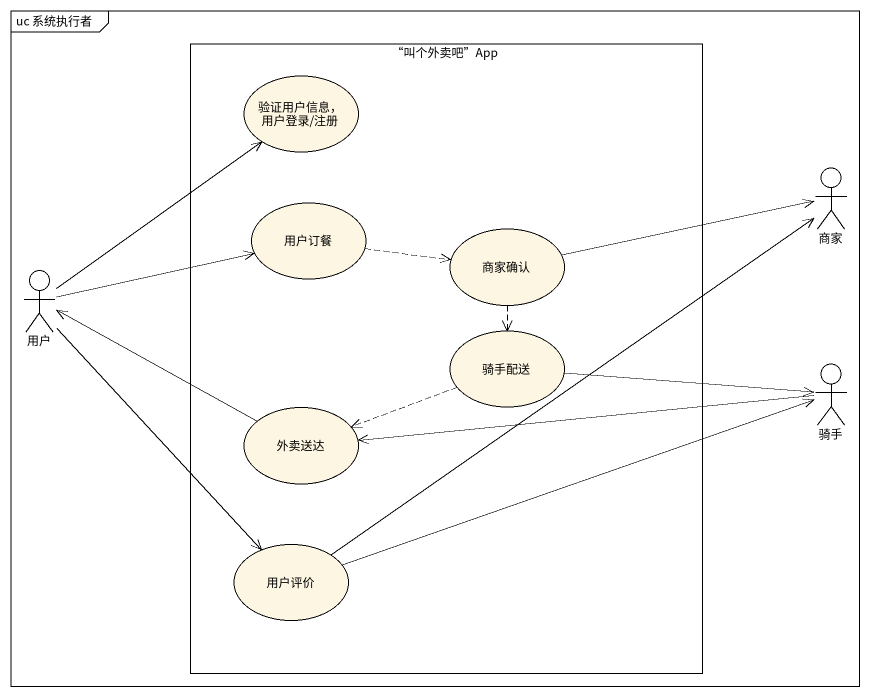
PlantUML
@startuml
mainframe uc 系统执行者
rectangle "“叫个外卖吧”App" as 叫个外卖吧_App {
  usecase "验证用户信息，用户登录/注册" as 验证用户信息_用户登录_注册
  usecase 用户订餐
  usecase 商家确认
  usecase 骑手配送
  usecase 外卖送达
  usecase 用户评价
}
actor 商家
actor 用户
actor 骑手
商家 <-left- 商家确认
用户订餐 .right.> 商家确认
商家确认 ..> 骑手配送
用户 -up-> 验证用户信息_用户登录_注册
用户 -right-> 用户订餐
用户 --> 用户评价
骑手配送 .left.> 外卖送达
骑手 <-left- 骑手配送
外卖送达 -left-> 用户
外卖送达 <-right- 骑手
用户评价 -up-> 商家
用户评价 -right-> 骑手
@enduml
